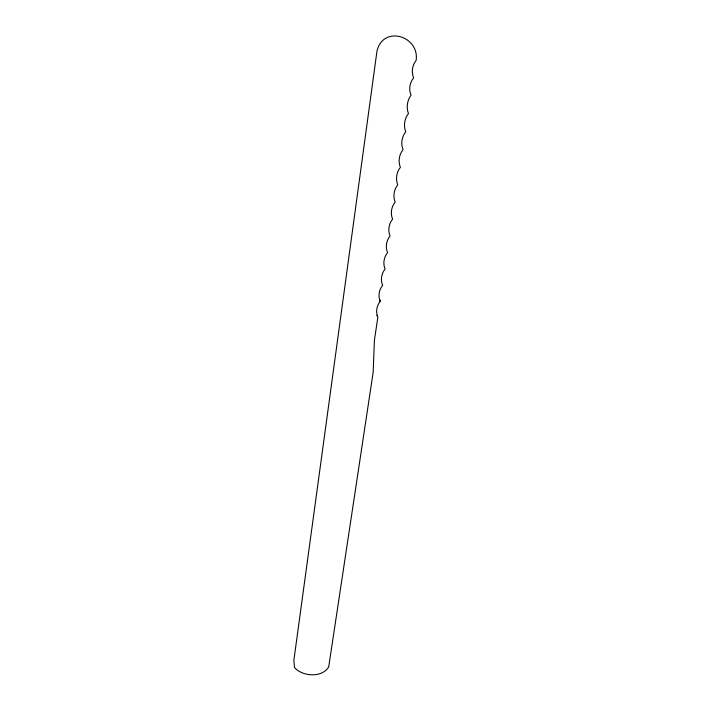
<?xml version="1.0" encoding="UTF-8"?>
<svg xmlns="http://www.w3.org/2000/svg" width="710" height="710" viewBox="0 0 710 710"><rect width="100%" height="100%" fill="white"/><g stroke="black" fill="none" stroke-linecap="round" stroke-linejoin="round"><path stroke-width="1.06" d="M380.249 301.368C376.948 305.353 375.705 311.015 377.365 315.95L377.134 315.311L377.862 317.237L374.401 340.267L373.167 372.297L328.703 666.956C322.109 678.006 302.203 676.674 294.499 667.444L293.86 660.353L376.948 51.306C382.859 24.788 419.716 35.802 416.14 60.412C412.253 65.213 411.179 72.207 413.628 77.914C409.679 82.582 408.57 89.549 411.055 95.175C407.212 100.367 406.12 107.538 408.463 113.591C404.496 118.605 403.342 125.768 405.738 131.732C401.798 136.675 400.653 143.757 403.049 149.641C399.144 154.523 397.999 161.525 400.387 167.338C396.526 172.166 395.39 179.062 397.76 184.804C393.935 189.57 392.799 196.395 395.168 202.066C391.37 206.77 390.243 213.524 392.603 219.124C388.84 223.756 387.722 230.439 390.074 235.968C386.338 240.539 385.228 247.151 387.571 252.609C383.87 257.118 382.761 263.667 385.104 269.055C381.43 273.501 380.32 279.988 382.663 285.305C379.335 289.343 378.093 295.067 379.752 300.064L379.513 299.451L380.249 301.368L380.01 300.756"/></g></svg>
